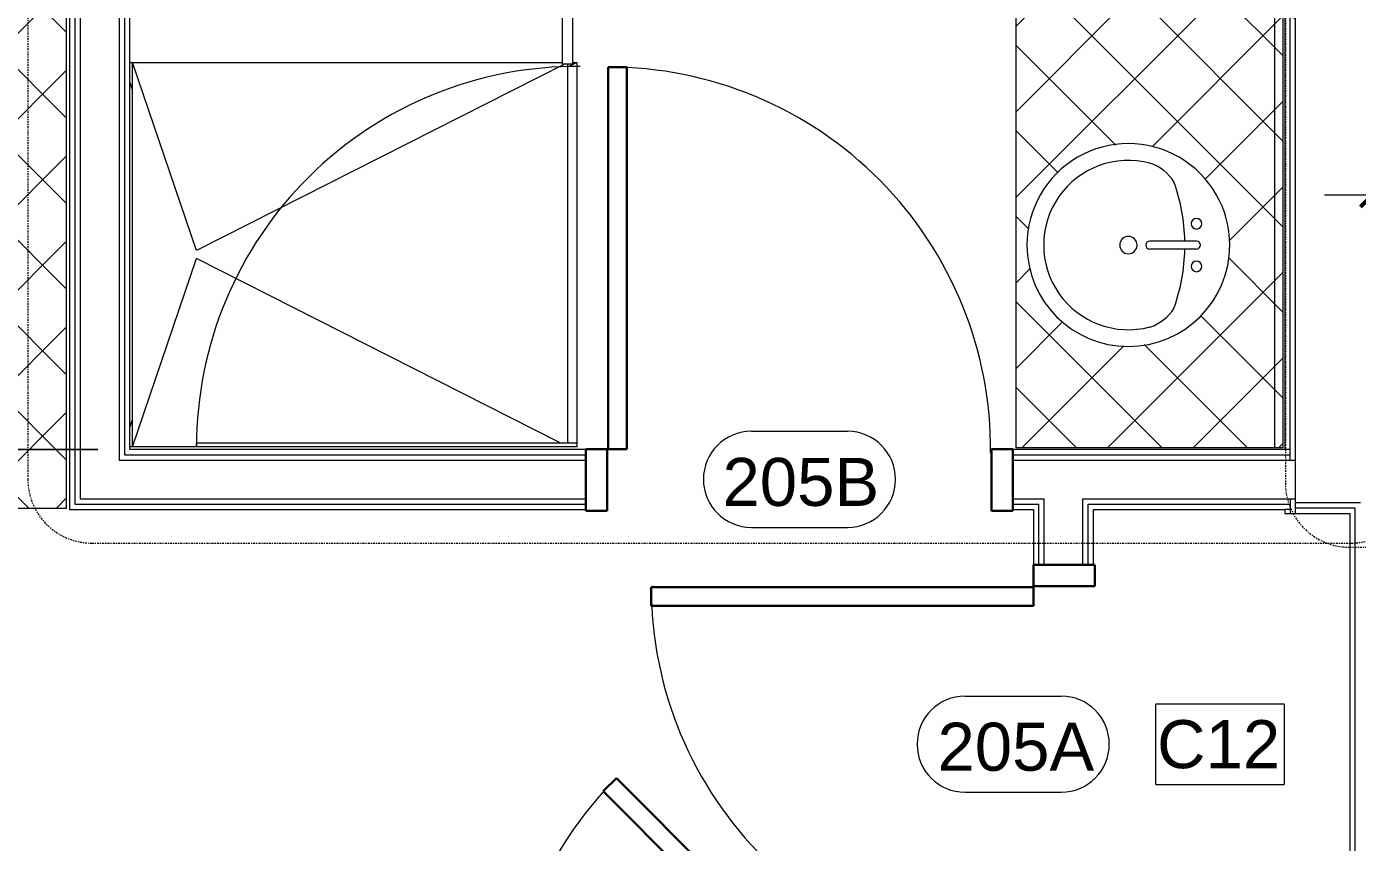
# Model space of a CAD drawing. Header units: inches. Extents: x -1176 to 1507, y -2587 to 978.
# Drawn here: x 682.5 to 807.2, y 428.4 to 504.9 of the extents above; entities that cross this region are included whole.
import ezdxf

# ---------------------------------------------------------------- set-up
doc = ezdxf.new("R2010")
doc.units = ezdxf.units.IN
doc.header["$MEASUREMENT"] = 0
doc.linetypes.add('Dash Dot 3_16_', pattern=[0.3125, 0.1875, -0.0625, 0, -0.0625])
for name, color, linetype, lineweight in [('A-ANNO-DIMS', 211, 'Continuous', 9), ('A-ANNO-DIMS-48', 211, 'Continuous', 9), ('A-ANNO-KEYN', 231, 'Continuous', 9), ('A-ANNO-SYMB', 150, 'Continuous', 9), ('A-DOOR', 31, 'Continuous', 18), ('A-DOOR-FRAM', 31, 'Continuous', 30), ('A-DOOR-IDEN', 31, 'Continuous', 9), ('A-GLAZ-CURT', 52, 'Continuous', 9), ('A-WALL', 113, 'Continuous', 18), ('A-WALL-PATT', 111, 'Continuous', 18), ('I-WALL', 2, 'Continuous', 18), ('P-SANR-FIXT', 6, 'Continuous', 9), ('Q-CASE', 31, 'Continuous', 9)]:
    doc.layers.add(name, color=color, linetype=linetype, lineweight=lineweight)
doc.styles.add('Arial', font='arial.ttf', dxfattribs={"height": 4.5})
doc.styles.add('Swis721 Lt BT', font='swissl.ttf', dxfattribs={"height": 4.5})
doc.dimstyles.new('OTJ_-_3_32__Linear', dxfattribs={"dimscale": 12, "dimtxt": 4.748918, "dimasz": 0.1875, "dimexe": 0.375, "dimexo": 0.25, "dimgap": 0.25, "dimtad": 1, "dimdec": 1, "dimrnd": 0.5, "dimzin": 3, "dimdsep": 46, "dimlunit": 4, "dimtxsty": 'Swis721 Lt BT', "dimblk1": 'OBLIQUE', "dimblk2": 'OBLIQUE', "dimsah": 1, "dimcen": 0.09, "dimdle": 0.375, "dimazin": 0, "dimtfac": 1, "dimtdec": 4, "dimtix": 1, "dimtmove": 0, "dimatfit": 3, "dimfxl": 1, "dimtvp": 1, "dimtfill": 1, "dimfrac": 2, "dimtolj": 1, "dimtzin": 0, "dimarcsym": 2})
doc.dimstyles.new('OTJ_-_3_32__Linear_2', dxfattribs={"dimscale": 12, "dimtxt": 4.748918, "dimasz": 0.1875, "dimexe": 0.375, "dimexo": 0.25, "dimgap": 0.25, "dimtad": 1, "dimdec": 1, "dimrnd": 0.5, "dimzin": 3, "dimdsep": 46, "dimlunit": 4, "dimtxsty": 'Swis721 Lt BT', "dimblk1": 'OBLIQUE', "dimblk2": 'OBLIQUE', "dimsah": 1, "dimcen": 0.09, "dimdle": 0.375, "dimazin": 0, "dimtfac": 1, "dimtdec": 4, "dimtix": 1, "dimtmove": 1, "dimatfit": 3, "dimfxl": 1, "dimtvp": 1, "dimtfill": 1, "dimfrac": 2, "dimtolj": 1, "dimtzin": 0, "dimarcsym": 2})
pattern_1 = [(0, (0, 0), (15.36, 3.84), [0.634, -10.886, 0.634, -10.886, -61.44]), (0, (0, 0), (15.36, 3.84), [-23.04, 0.634, -22.406, 0.634, -10.886, -26.88]), (0, (0, 0), (15.36, 3.84), [-57.6, 0.634, -7.046, 0.634, -18.566]), (120, (5.76, 1.92), (-11.005538, 11.38215), [0.634, -10.886, 0.634, -10.886, -61.44]), (120, (5.76, 1.92), (-11.005538, 11.38215), [-23.04, 0.634, -22.406, 0.634, -10.886, -26.88]), (120, (5.76, 1.92), (-11.005538, 11.38215), [-57.6, 0.634, -7.046, 0.634, -18.566]), (240, (7.68, 9.6), (-4.354462, -15.22215), [0.634, -10.886, 0.634, -10.886, -61.44]), (240, (7.68, 9.6), (-4.354462, -15.22215), [-23.04, 0.634, -22.406, 0.634, -10.886, -26.88]), (240, (7.68, 9.6), (-4.354462, -15.22215), [-57.6, 0.634, -7.046, 0.634, -18.566])]

# ---------------------------------------------------------------- blocks, each defined once
blk = doc.blocks.new('Single Flush - D2 3_ X 8_-8252885-2nd Floor Construction')
at = {"layer": 'A-DOOR', "lineweight": 30}
for p, q in [((16.15625, -2.8125), (17.90625, -2.8125)), ((16.15625, -38.625), (16.15625, -2.8125)), ((17.90625, -2.8125), (17.90625, -38.625)), ((17.90625, -38.625), (16.15625, -38.625))]:
    blk.add_line(p, q, dxfattribs=at)
at = {"layer": 'A-DOOR', "lineweight": 9}
blk.add_arc((17.90625, -2.8125), 35.8125, 179.5, 270, dxfattribs=at)
at = {"layer": 'A-DOOR-FRAM'}
for p, q in [((-20, 2.9375), (-20, -2.8125)), ((-20, 2.9375), (-18, 2.9375)), ((-18, 2.9375), (-18, -2.8125)), ((18.000004, 2.9375), (18.000004, -2.8125)), ((18.000004, 2.9375), (20.000004, 2.9375)), ((20.000004, 2.9375), (20.000004, -2.8125)), ((-20, -2.8125), (-18, -2.8125)), ((18.000004, -2.8125), (20.000004, -2.8125))]:
    blk.add_line(p, q, dxfattribs=at)
blk = doc.blocks.new('Single Flush - D2 3_ X 8_-8252890-2nd Floor Construction')
at = {"layer": 'A-DOOR', "lineweight": 30}
for p, q in [((16.15625, 38.625), (16.15625, 2.8125)), ((17.90625, 38.625), (16.15625, 38.625)), ((17.90625, 2.8125), (17.90625, 38.625)), ((16.15625, 2.8125), (17.90625, 2.8125))]:
    blk.add_line(p, q, dxfattribs=at)
at = {"layer": 'A-DOOR', "lineweight": 9}
blk.add_arc((17.90625, 2.8125), 35.8125, 90, 180.5, dxfattribs=at)
at = {"layer": 'A-DOOR-FRAM'}
for p, q in [((-20, -2.9375), (-20, 2.8125)), ((-20, 2.8125), (-18, 2.8125)), ((-18, -2.9375), (-18, 2.8125)), ((18.000004, -2.9375), (18.000004, 2.8125)), ((18.000004, 2.8125), (20.000004, 2.8125)), ((20.000004, -2.9375), (20.000004, 2.8125)), ((-20, -2.9375), (-18, -2.9375)), ((18.000004, -2.9375), (20.000004, -2.9375))]:
    blk.add_line(p, q, dxfattribs=at)
blk = doc.blocks.new('Single Flush - D1 3_ X 8_-8252940-2nd Floor Construction')
at = {"layer": 'A-DOOR', "color": 8, "lineweight": 30}
for p, q in [((-7.42, 27.32), (-8.65, 26.09)), ((17.91, 2), (-7.42, 27.32)), ((-8.65, 26.09), (16.67, 0.76)), ((16.67, 0.76), (17.91, 2))]:
    blk.add_line(p, q, dxfattribs=at)
at = {"layer": 'A-DOOR', "lineweight": 9}
blk.add_arc((17.91, 2), 35.81, 135, 180.5, dxfattribs=at)
at = {"layer": 'A-DOOR-FRAM', "color": 8}
for p, q in [((-20, -3.75), (-20, 2)), ((-20, 2), (-18, 2)), ((-18, -3.75), (-18, 2)), ((18, -3.75), (18, 2)), ((18, 2), (20, 2)), ((20, -3.75), (20, 2)), ((-20, -3.75), (-18, -3.75)), ((18, -3.75), (20, -3.75))]:
    blk.add_line(p, q, dxfattribs=at)
blk = doc.blocks.new('Desk35 - Desk-7034756-2nd Floor Construction')
at = {"layer": 'Q-CASE'}
h = blk.add_hatch(dxfattribs=at)
h.set_pattern_fill('FP_29', color=256, style=0, pattern_type=2)
h.set_pattern_definition([(315, (-1188.187, 1154.928), (4.006467, 4.006467), []), (45, (-1188.187, 1154.928), (-4.006467, 4.006467), [])])
h.paths.add_polyline_path([(-728.43, 468.64), (-621.24, 468.64), (-621.24, 493.83), (-728.43, 493.83), (-728.43, 475.09)], flags=0)
for p, q in [((-728.43, 493.83), (-728.43, 468.64)), ((-621.24, 493.83), (-728.43, 493.83)), ((-621.24, 468.64), (-621.24, 493.83)), ((-728.43, 468.64), (-621.24, 468.64))]:
    blk.add_line(p, q, dxfattribs=at)
blk = doc.blocks.new('Vanity Counter Top w Round Sink Hole - 24_ Depth-7683056-2nd Floor Construction')
at = {"layer": 'Q-CASE'}
h = blk.add_hatch(dxfattribs=at)
h.set_pattern_fill('FP_30', color=256, style=0, pattern_type=2)
h.set_pattern_definition([(315, (-517.647, 800.222), (4.006467, 4.006467), []), (45, (-517.647, 800.222), (-4.006467, 4.006467), [])])
h.paths.add_polyline_path([(-52.26, 25), (-52.26, 0), (17.78, 0), (17.78, 25), (-51.89, 25)], flags=0)
h.paths.add_polyline_path([(-42.75, 14.48), (-42.51, 16.6), (-41.81, 18.6), (-40.68, 20.41), (-39.17, 21.91), (-37.37, 23.04), (-35.36, 23.74), (-33.25, 23.98), (-31.14, 23.74), (-29.13, 23.04), (-27.33, 21.91), (-25.82, 20.41), (-24.69, 18.6), (-23.98, 16.5), (-23.75, 14.48), (-23.99, 12.37), (-24.69, 10.36), (-25.82, 8.56), (-27.33, 7.05), (-29.13, 5.92), (-31.14, 5.22), (-33.25, 4.98), (-35.36, 5.22), (-37.37, 5.92), (-39.17, 7.05), (-40.68, 8.56), (-41.81, 10.36), (-42.51, 12.37)], flags=0)
h.paths.add_polyline_path([(-10.74, 14.48), (-10.5, 16.6), (-9.79, 18.6), (-8.66, 20.41), (-7.16, 21.91), (-5.36, 23.04), (-3.35, 23.74), (-1.24, 23.98), (0.88, 23.74), (2.89, 23.04), (4.69, 21.91), (6.19, 20.41), (7.32, 18.6), (8.04, 16.5), (8.26, 14.48), (8.03, 12.37), (7.32, 10.36), (6.19, 8.56), (4.69, 7.05), (2.89, 5.92), (0.88, 5.22), (-1.24, 4.98), (-3.35, 5.22), (-5.36, 5.92), (-7.16, 7.05), (-8.66, 8.56), (-9.79, 10.36), (-10.5, 12.37)], flags=0)
for p, q in [((-52.26, 25), (17.78, 25)), ((-52.26, 0), (-52.26, 25)), ((17.78, 25), (17.78, 0)), ((-52.26, 0.75), (17.78, 0.75)), ((17.78, 0), (-52.26, 0))]:
    blk.add_line(p, q, dxfattribs=at)
blk = doc.blocks.new('Sink Vanity-Round - 19_ x 19_-6996918-2nd Floor Construction')
at = {"layer": 'P-SANR-FIXT'}
for p, q in [((3.43, -9.73), (3.43, -5.36)), ((4.18, -9.73), (4.18, -5.36))]:
    blk.add_line(p, q, dxfattribs=at)
for centre, radius, start, end in [((3.81, -3.35), 9.5, 90, 270), ((3.81, -3.35), 9.5, 270, 90), ((3.81, -3.35), 7.93, 345.3071, 194.6929), ((3.81, -3.35), 0.812, 0, 180), ((3.81, -3.35), 0.812, 180, 0), ((0.05, -4.11), 4.12, 197.8096, 239.2073), ((3.81, -5.36), 0.375, 0, 180), ((7.56, -4.11), 4.12, 300.7927, 342.1904), ((3.81, 9.17), 17.81, 250.7914, 268.7933), ((3.81, 9.17), 17.81, 271.2067, 289.2086), ((1.81, -9.73), 0.5, 0, 180), ((1.81, -9.73), 0.5, 180, 0), ((3.81, -9.73), 0.375, 180, 0), ((5.81, -9.73), 0.5, 0, 180), ((5.81, -9.73), 0.5, 180, 0)]:
    blk.add_arc(centre, radius, start, end, dxfattribs=at)
blk = doc.blocks.new('CW-Single Glass Door - Type 1-7835655-2nd Floor Construction')
at = {"layer": 'A-DOOR'}
for p, q in [((-17.8125, 36), (-17.4375, 36)), ((-17.8125, 0.375), (-17.8125, 36)), ((-17.4375, 36), (-17.4375, 0.375)), ((-17.4375, 0.375), (-17.8125, 0.375))]:
    blk.add_line(p, q, dxfattribs=at)
at = {"layer": 'A-DOOR', "lineweight": 9}
blk.add_arc((-17.8125, 0.375), 35.625, 359.5, 90, dxfattribs=at)
blk = doc.blocks.new('System Panel - Glazed-7111619-2nd Floor Construction')
at = {"layer": 'A-GLAZ-CURT', "lineweight": 18}
for p, q in [((32.8125, 1.75), (-32.8125, 1.75)), ((-32.8125, 1.75), (-32.8125, 0.75)), ((32.8125, 0.75), (32.8125, 1.75)), ((-32.8125, 0.75), (32.8125, 0.75))]:
    blk.add_line(p, q, dxfattribs=at)
blk = doc.blocks.new('Shower Floor - Shower Floor-7572832-2nd Floor Construction')
at = {"layer": 'P-SANR-FIXT'}
for p, q in [((-17.91, -41.63), (-17.91, -0.62)), ((-16.09, -0.62), (-15.36, -0.87)), ((15.54, -0.87), (16.28, -0.62)), ((18.09, -0.62), (18.09, -41.12)), ((-17.52, -40.86), (-0.28, -6.86)), ((17.98, -41.4), (0.47, -6.86)), ((17.98, -41.63), (-17.52, -41.63))]:
    blk.add_line(p, q, dxfattribs=at)
blk = doc.blocks.new('Shower Floor - Shower Floor-V41-2nd Floor Construction')
at = {"layer": 'P-SANR-FIXT'}
for p, q in [((-17.91, 0), (18.09, 0)), ((-17.91, -41.63), (-17.91, 0)), ((18.09, 0), (18.09, -40.25)), ((-17.91, 0), (-0.28, -6)), ((0.47, -6), (18.09, 0)), ((-17.52, -40.86), (-17.47, -40.76)), ((18.09, -41.63), (17.65, -40.76)), ((18.09, -41.63), (-17.52, -41.63)), ((18.09, -41.25), (18.09, -41.63))]:
    blk.add_line(p, q, dxfattribs=at)
blk = doc.blocks.new('Door Tag - Door Tag-41184-2nd Floor Construction')
at = {"layer": 'A-DOOR-IDEN'}
for p, q in [((-0.09375, 0.09375), (0.09375, 0.09375)), ((-0.09375, -0.09375), (0.09375, -0.09375))]:
    blk.add_line(p, q, dxfattribs=at)
for centre, start, end in [((-0.09375, 0), 90, 270), ((0.09375, 0), 270, 90)]:
    blk.add_arc(centre, 0.09375, start, end, dxfattribs=at)
blk = doc.blocks.new('DIMBLOCK12-2nd Floor Construction')
at = {"layer": 'A-ANNO-DIMS-48'}
for p, q in [((649.26, 460.76), (649.26, 571.51)), ((683.57, 567.01), (644.76, 567.01)), ((649.26, 567.01), (683.57, 567.01)), ((689.2, 465.26), (644.76, 465.26)), ((649.26, 465.26), (689.2, 465.26))]:
    blk.add_line(p, q, dxfattribs=at)
at = {"layer": 'A-ANNO-DIMS-48', "lineweight": 50}
for p, q in [((649.26, 567.01), (648.14, 568.13)), ((649.26, 567.01), (650.39, 565.88)), ((649.26, 465.26), (648.14, 466.38)), ((649.26, 465.26), (650.39, 464.13))]:
    blk.add_line(p, q, dxfattribs=at)
at = {"layer": 'A-ANNO-DIMS-48', "color": 0, "insert": (640.25, 508.86), "char_height": 4.5, "width": 17.4579, "attachment_point": 1, "rotation": 90, "line_spacing_factor": 1.005062, "style": 'Swis721 Lt BT', "bg_fill": 3, "box_fill_scale": 1.25, "bg_fill_color": 256, "bg_fill_true_color": 13158600, "bg_fill_transparency": 0}
blk.add_mtext('8\' - 6"', dxfattribs=at)
blk = doc.blocks.new('_Oblique')
at = {"color": 0, "linetype": 'ByBlock', "lineweight": -2}
blk.add_line((-0.5, -0.5), (0.5, 0.5), dxfattribs=at)
blk = doc.blocks.new('DIMBLOCK27-2nd Floor Construction')
at = {"layer": 'A-ANNO-DIMS-48'}
for p, q in [((833.61, 516.01), (833.61, 484.61)), ((833.61, 489.11), (833.61, 516.01)), ((808.61, 487.7), (808.61, 493.61)), ((804.11, 489.11), (838.11, 489.11)), ((808.61, 489.11), (808.61, 487.7))]:
    blk.add_line(p, q, dxfattribs=at)
at = {"layer": 'A-ANNO-DIMS-48', "lineweight": 50}
for p, q in [((808.61, 489.11), (809.74, 490.24)), ((833.61, 489.11), (834.74, 490.24)), ((808.61, 489.11), (807.49, 487.99)), ((833.61, 489.11), (832.49, 487.99))]:
    blk.add_line(p, q, dxfattribs=at)
at = {"layer": 'A-ANNO-DIMS-48'}
blk.add_ellipse((843.07, 489.11), major_axis=(21.96, 0), ratio=0.362041, start_param=1.570796, end_param=3.141593, dxfattribs=at)
at = {"layer": 'A-ANNO-DIMS-48', "color": 0, "insert": (843.07, 499.3), "char_height": 4.5, "width": 17.4579, "attachment_point": 1, "line_spacing_factor": 1.005062, "style": 'Swis721 Lt BT', "bg_fill": 3, "box_fill_scale": 1.25, "bg_fill_color": 256, "bg_fill_true_color": 13158600, "bg_fill_transparency": 0}
blk.add_mtext('2\' - 1"', dxfattribs=at)
blk = doc.blocks.new('Keynote Tag - Keynote Number - Boxed-135510-2nd Floor Construction')
at = {"layer": 'A-ANNO-KEYN'}
for p, q in [((-0.125, -0.0792), (-0.125, 0.0781)), ((-0.125, 0.0781), (0.125, 0.0781)), ((0.125, 0.0781), (0.125, -0.0792)), ((-0.125, -0.0792), (0.125, -0.0792))]:
    blk.add_line(p, q, dxfattribs=at)

msp = doc.modelspace()

# ---------------------------------------------------------------- hatches: boundary and pattern name
at = {"layer": 'A-WALL-PATT', "lineweight": 9}
h = msp.add_hatch(dxfattribs=at)
h.set_pattern_fill('FP_6', color=256, style=0, pattern_type=2)
h.set_pattern_definition(pattern_1)
h.paths.add_polyline_path([(800.4, 459.26), (800.9, 459.26), (800.9, 459.63), (800.4, 459.63)], flags=0)
h.paths.add_polyline_path([(800.9, 465.26), (800.9, 567.01), (800.4, 567.01), (800.4, 465.26)], flags=0)
h = msp.add_hatch(dxfattribs=at)
h.set_pattern_fill('FP_6', color=256, style=0, pattern_type=2)
h.set_pattern_definition(pattern_1)
h.paths.add_polyline_path([(801.04, 459.26), (801.4, 459.26), (801.4, 460.63), (800.9, 460.63), (800.9, 459.26)], flags=0)
h.paths.add_polyline_path([(800.9, 464.26), (801.4, 464.26), (801.4, 567.01), (800.9, 567.01), (800.9, 464.76)], flags=0)

# ---------------------------------------------------------------- linework, layer by layer
at = {"layer": 'A-ANNO-SYMB', "linetype": 'Dash Dot 3_16_'}
for p, q in [((800.45, 586.18), (800.45, 462.09)), ((688.65, 456.47), (806.57, 456.47)), ((806.45, 456.09), (920.56, 456.09))]:
    msp.add_line(p, q, dxfattribs=at)
for centre, start, end in [((806.57, 462.47), 270, 0), ((806.45, 462.09), 180, 270)]:
    msp.add_arc(centre, 6, start, end, dxfattribs=at)
at = {"layer": 'A-WALL'}
for p, q in [((687.07, 567.01), (687.07, 460.13)), ((687.57, 567.01), (687.57, 460.63)), ((691.2, 567.01), (691.2, 464.26)), ((691.7, 567.01), (691.7, 464.76)), ((800.9, 464.26), (800.9, 567.01)), ((801.4, 459.26), (801.4, 567.01)), ((800.9, 465.26), (800.4, 465.26)), ((691.2, 464.26), (734.93, 464.26)), ((691.7, 464.76), (734.93, 464.76)), ((774.93, 464.76), (800.9, 464.76)), ((774.93, 464.26), (801.4, 464.26)), ((687.07, 460.13), (734.93, 460.13)), ((687.57, 460.63), (734.93, 460.63)), ((774.93, 460.63), (777.86, 460.63)), ((774.93, 460.13), (777.36, 460.13)), ((777.36, 454.45), (777.36, 460.13)), ((777.86, 454.45), (777.86, 460.63)), ((781.49, 460.63), (801.4, 460.63)), ((781.49, 454.45), (781.49, 460.63)), ((781.99, 460.13), (800.9, 460.13)), ((781.99, 454.45), (781.99, 460.13)), ((800.9, 460.63), (800.9, 459.26)), ((807.49, 460.26), (801.4, 460.26)), ((800.9, 459.63), (800.4, 459.63)), ((806.99, 459.76), (801.4, 459.76)), ((801.4, 459.26), (806.49, 459.26)), ((806.99, 409.14), (806.99, 459.76))]:
    msp.add_line(p, q, dxfattribs=at)
at = {"layer": 'I-WALL'}
for p, q in [((686.57, 567.01), (686.57, 459.63)), ((692.2, 465.26), (692.2, 567.01)), ((800.4, 567.01), (800.4, 465.26)), ((734.93, 465.26), (692.2, 465.26)), ((734.93, 459.63), (734.93, 465.26)), ((800.4, 465.26), (774.93, 465.26)), ((774.93, 465.26), (774.93, 459.63)), ((686.57, 459.63), (734.93, 459.63)), ((774.93, 459.63), (776.86, 459.63)), ((776.86, 459.63), (776.86, 454.45)), ((782.49, 459.63), (800.4, 459.63)), ((782.49, 454.45), (782.49, 459.63)), ((800.4, 459.63), (800.4, 459.26)), ((800.4, 459.26), (801.4, 459.26)), ((806.49, 459.26), (806.49, 409.14)), ((776.86, 454.45), (782.49, 454.45))]:
    msp.add_line(p, q, dxfattribs=at)

# ---------------------------------------------------------------- block references
at = {"layer": 'A-ANNO-KEYN', "xscale": 47.99999999999997, "yscale": 47.99999999999997, "zscale": 47.99999999999997}
msp.add_blockref('Keynote Tag - Keynote Number - Boxed-135510-2nd Floor Construction', (794.32, 437.67), dxfattribs=at)
at = {"layer": 'A-DOOR'}
for name, p, rotation in [('CW-Single Glass Door - Type 1-7835655-2nd Floor Construction', (734.45, 483.32), 89.99999999999991), ('Single Flush - D2 3_ X 8_-8252885-2nd Floor Construction', (754.93, 462.45), 180), ('Single Flush - D2 3_ X 8_-8252890-2nd Floor Construction', (779.67, 434.45), 90)]:
    msp.add_blockref(name, p, dxfattribs=dict(at, rotation=rotation))
msp.add_blockref('Single Flush - D1 3_ X 8_-8252940-2nd Floor Construction', (745.2, 407.14), dxfattribs=at)
at = {"layer": 'A-DOOR-IDEN', "xscale": 47.99999999999997, "yscale": 47.99999999999997, "zscale": 47.99999999999997}
for p in [(754.93, 462.45), (774.95, 437.64)]:
    msp.add_blockref('Door Tag - Door Tag-41184-2nd Floor Construction', p, dxfattribs=at)
at = {"layer": 'A-GLAZ-CURT', "rotation": 89.99999999999991}
msp.add_blockref('System Panel - Glazed-7111619-2nd Floor Construction', (734.45, 534.2), dxfattribs=at)
at = {"layer": 'P-SANR-FIXT'}
for name, p, rotation in [('Shower Floor - Shower Floor-7572832-2nd Floor Construction', (691.58, 483.41), 89.9999999999999), ('Shower Floor - Shower Floor-V41-2nd Floor Construction', (692.45, 483.41), 89.9999999999999), ('Sink Vanity-Round - 19_ x 19_-6996918-2nd Floor Construction', (782.39, 480.59), 89.99999999999994)]:
    msp.add_blockref(name, p, dxfattribs=dict(at, rotation=rotation))
at = {"layer": 'Q-CASE'}
for name, p, rotation in [('Desk35 - Desk-7034756-2nd Floor Construction', (1154.93, 1188.19), 89.99999999999997), ('Vanity Counter Top w Round Sink Hole - 24_ Depth-7683056-2nd Floor Construction', (800.22, 517.65), 89.99999999999994)]:
    msp.add_blockref(name, p, dxfattribs=dict(at, rotation=rotation))

# ---------------------------------------------------------------- texts
at = {"layer": 'A-ANNO-KEYN', "insert": (788.43, 439.89), "char_height": 4.5, "width": 14.0895, "attachment_point": 1, "style": 'Arial'}
msp.add_mtext('C12', dxfattribs=at)
at = {"layer": 'A-DOOR-IDEN', "char_height": 4.5, "attachment_point": 1, "style": 'Swis721 Lt BT'}
for s, insert, width in [('205B', (747.72, 464.46), 17.271), ('205A', (767.86, 439.65), 16.968)]:
    msp.add_mtext(s, dxfattribs=dict(at, insert=insert, width=width))

# ---------------------------------------------------------------- dimensions: what is measured, and where the dimension line sits
at = {"layer": 'A-ANNO-DIMS'}
dim = msp.add_linear_dim(base=(833.61, 489.11), p1=(808.61, 490.7), p2=(833.61, 519.01), dimstyle='OTJ_-_3_32__Linear_2', override={"dimpost": '<>', "dimfxl": 37.764813}, dxfattribs=at)
dim.commit()
dim.dimension.update_dxf_attribs({"geometry": 'DIMBLOCK27-2nd Floor Construction', "text_midpoint": (851.8, 496.3), "dimtype": 160})

# ---------------------------------------------------------------- next in the draw order: dimensions: what is measured, and where the dimension line sits
dim = msp.add_linear_dim(base=(649.26093878, 567.00945441), p1=(692.19799538, 465.25945441), p2=(686.57299538, 567.00945441), angle=90, dimstyle='OTJ_-_3_32__Linear', override={"dimpost": '<>', "dimfxl": 101.905364}, dxfattribs=at)
dim.commit()
dim.dimension.update_dxf_attribs({"geometry": 'DIMBLOCK12-2nd Floor Construction', "text_midpoint": (643.94831149, 516.13445441)})

# ---------------------------------------------------------------- next in the draw order: linework, layer by layer
at = {"layer": 'A-ANNO-SYMB', "linetype": 'Dash Dot 3_16_'}
msp.add_line((682.65, 586.2), (682.65, 462.47), dxfattribs=at)
msp.add_arc((688.65, 462.47), 6, 180, 270, dxfattribs=at)

doc.saveas('drawing.dxf')
